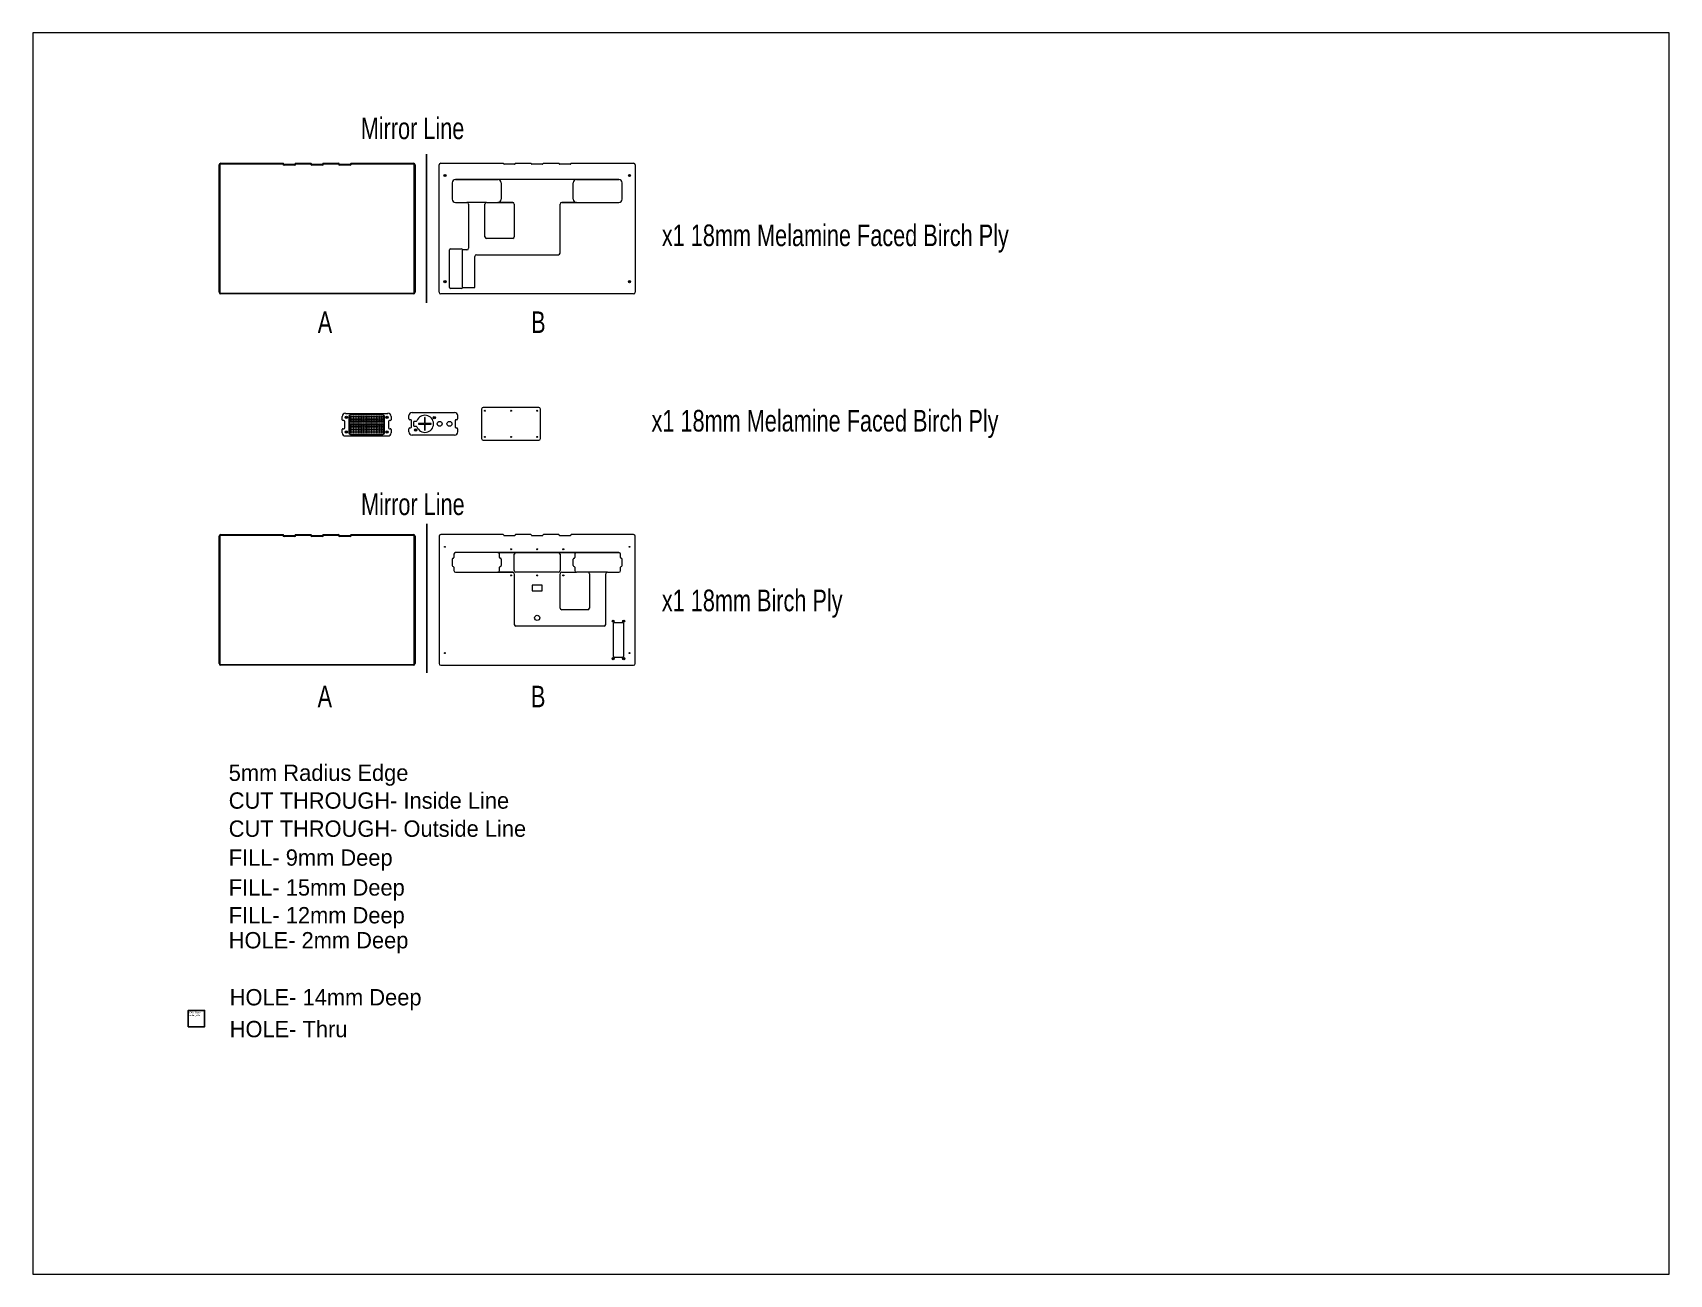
# Paper-space layout 'Layout1' of a CAD drawing. Header units: millimetres. Extents: x 26 to 231, y 20 to 176.
# The model-space entities are those that its viewports show. They can reach past a viewport. Long polylines and large blocks are cut down to what shows.
import ezdxf

# ---------------------------------------------------------------- set-up
doc = ezdxf.new("R2010")
doc.units = ezdxf.units.MM
doc.linetypes.add('CENTER', pattern=[10.16, 6.35, -1.27, 1.27, -1.27])
for name, color, linetype in [('5mm Radius Edge', 1, 'Continuous'), ('CUT THROUGH- Inside Line', 5, 'Continuous'), ('CUT THROUGH- Outside Line', 3, 'Continuous'), ('FILL- 12mm Deep', 4, 'Continuous'), ('FILL- 15mm Deep', 241, 'Continuous'), ('FILL- 9mm Deep', 50, 'Continuous'), ('HOLE 14mm Deep', 6, 'Continuous'), ('HOLE Thru', 30, 'Continuous'), ('HOLE- 2mm Deep', 54, 'Continuous')]:
    doc.layers.add(name, color=color, linetype=linetype)
doc.styles.add('SLDTEXTSTYLE0', font='TXT', dxfattribs={"width": 0.75})

msp = doc.modelspace()

# ---------------------------------------------------------------- linework, layer by layer
at = {"linetype": 'CENTER'}
for p, q in [((1560, 5460), (1560, 4549)), ((1563, 3196), (1563, 2285))]:
    msp.add_line(p, q, dxfattribs=at)
msp.add_lwpolyline([(102, 118), (202, 118), (202, 218), (102, 218)], close=True)
at = {"layer": '5mm Radius Edge', "linetype": 'Continuous', "lineweight": 15}
for p, q in [((296, 5394), (296, 4614)), ((682, 5399), (301, 5399)), ((753, 5393), (689, 5393)), ((852, 5399), (761, 5399)), ((923, 5393), (859, 5393)), ((1022, 5399), (931, 5399)), ((1093, 5393), (1029, 5393)), ((1481, 5399), (1101, 5399)), ((1486, 4614), (1486, 5394)), ((301, 4609), (1481, 4609)), ((296, 3121), (296, 2341)), ((682, 3126), (301, 3126)), ((753, 3120), (689, 3120)), ((852, 3126), (761, 3126)), ((923, 3120), (859, 3120)), ((1022, 3126), (931, 3126)), ((1093, 3120), (1029, 3120)), ((1481, 3126), (1101, 3126)), ((1486, 2341), (1486, 3121)), ((301, 2336), (1481, 2336))]:
    msp.add_line(p, q, dxfattribs=at)
for centre, radius, start, end in [((301, 5394), 5, 90, 180), ((689, 5401), 8, 194.4775, 270), ((753, 5401), 8, 270, 345.5225), ((859, 5401), 8, 194.4775, 270), ((923, 5401), 8, 270, 345.5225), ((1029, 5401), 8, 194.4775, 270), ((1093, 5401), 8, 270, 345.5225), ((1481, 5394), 5, 0, 90), ((301, 4614), 5, 180, 270), ((1481, 4614), 5, 270, 0), ((301, 3121), 5, 90, 180), ((689, 3128), 8, 194.4775, 270), ((753, 3128), 8, 270, 345.5225), ((859, 3128), 8, 194.4775, 270), ((923, 3128), 8, 270, 345.5225), ((1029, 3128), 8, 194.4775, 270), ((1093, 3128), 8, 270, 345.5225), ((1481, 3121), 5, 0, 90), ((301, 2341), 5, 180, 270), ((1481, 2341), 5, 270, 0)]:
    msp.add_arc(centre, radius, start, end, dxfattribs=at)
at = {"layer": 'CUT THROUGH- Inside Line', "linetype": 'Continuous', "lineweight": 15}
for p, q in [((1718, 5284), (1718, 5184)), ((2018, 5284), (2018, 5184)), ((2458, 5184), (2458, 5284)), ((2758, 5184), (2758, 5284)), ((1738, 5164), (1808, 5164)), ((1928, 5164), (1808, 5164)), ((1928, 5164), (1998, 5164)), ((2478, 5164), (2738, 5164)), ((1701, 4644), (1701, 4874)), ((1708, 4881), (1773, 4881)), ((1780, 4644), (1780, 4874)), ((1773, 4637), (1708, 4637)), ((1549, 3811), (1514, 3811)), ((1514, 3807), (1549, 3807)), ((1549, 3846), (1549, 3811)), ((1549, 3807), (1549, 3772)), ((1553, 3811), (1553, 3846)), ((1588, 3811), (1553, 3811)), ((1553, 3772), (1553, 3807)), ((1553, 3807), (1588, 3807)), ((1728, 3011), (1728, 2991)), ((1998, 3021), (1738, 3021)), ((2008, 2991), (2008, 3011)), ((2098, 2911), (2098, 3011)), ((2378, 3011), (2378, 2911)), ((2468, 3011), (2468, 2991)), ((2748, 2991), (2748, 3011)), ((1718, 2981), (1718, 2941)), ((1728, 2931), (1728, 2911)), ((2008, 2911), (2008, 2931)), ((2018, 2981), (2018, 2941)), ((2458, 2941), (2458, 2981)), ((2468, 2931), (2468, 2911)), ((2748, 2911), (2748, 2931)), ((2758, 2941), (2758, 2981)), ((1738, 2901), (1998, 2901)), ((2368, 2901), (2108, 2901)), ((2268, 2821), (2208, 2821)), ((2208, 2821), (2208, 2786)), ((2268, 2786), (2268, 2821)), ((2668, 2901), (2478, 2901)), ((2668, 2901), (2738, 2901)), ((2208, 2786), (2268, 2786)), ((2703, 2586), (2703, 2387)), ((2763, 2591), (2709, 2591)), ((2768, 2387), (2768, 2586)), ((2709, 2381), (2763, 2381))]:
    msp.add_line(p, q, dxfattribs=at)
at = {"layer": 'CUT THROUGH- Inside Line'}
for p, q in [((1998, 5304), (1738, 5304)), ((2478, 5304), (2738, 5304)), ((2108, 3021), (2368, 3021)), ((2478, 3021), (2738, 3021))]:
    msp.add_line(p, q, dxfattribs=at)
at = {"layer": 'CUT THROUGH- Inside Line', "linetype": 'Continuous', "lineweight": 15}
for centre, radius, start, end in [((1738, 5284), 20, 90, 180), ((1998, 5284), 20, 0, 90), ((2478, 5284), 20, 90, 180), ((2738, 5284), 20, 0, 90), ((1738, 5184), 20, 180, 270), ((1998, 5184), 20, 270, 0), ((2478, 5184), 20, 180, 270), ((2738, 5184), 20, 270, 0), ((1708, 4874), 7, 90, 180), ((1773, 4874), 7, 0, 90), ((1708, 4644), 7, 180, 270), ((1773, 4644), 7, 270, 0), ((1514, 3809), 2, 90, 270), ((1551, 3846), 2, 0, 180), ((1588, 3809), 2, 270, 90), ((1551, 3772), 2, 180, 0), ((1738, 3011), 10, 90, 180), ((1998, 3011), 10, 0, 90), ((2108, 3011), 10, 90, 180), ((2368, 3011), 10, 0, 90), ((2478, 3011), 10, 90, 180), ((2738, 3011), 10, 0, 90), ((1723, 2981), 5, 90, 180), ((1723, 2941), 5, 180, 270), ((1723, 2991), 5, 270, 0), ((1723, 2931), 5, 0, 90), ((1738, 2911), 10, 180, 270), ((1998, 2911), 10, 270, 0), ((2013, 2991), 5, 180, 270), ((2013, 2931), 5, 90, 180), ((2013, 2981), 5, 0, 90), ((2013, 2941), 5, 270, 0), ((2108, 2911), 10, 180, 270), ((2368, 2911), 10, 270, 0), ((2463, 2981), 5, 90, 180), ((2463, 2941), 5, 180, 270), ((2463, 2991), 5, 270, 0), ((2463, 2931), 5, 0, 90), ((2478, 2911), 10, 180, 270), ((2738, 2911), 10, 270, 0), ((2753, 2991), 5, 180, 270), ((2753, 2931), 5, 90, 180), ((2753, 2981), 5, 0, 90), ((2753, 2941), 5, 270, 0), ((2709, 2586), 5.25, 90, 180), ((2763, 2586), 5.25, 0, 90), ((2709, 2387), 5.25, 180, 270), ((2763, 2387), 5.25, 270, 0)]:
    msp.add_arc(centre, radius, start, end, dxfattribs=at)
at = {"layer": 'CUT THROUGH- Outside Line', "linetype": 'Continuous', "lineweight": 15}
for p, q in [((291, 4614), (291, 5394)), ((301, 5404), (683, 5404)), ((689, 5398), (753, 5398)), ((759, 5404), (853, 5404)), ((859, 5398), (923, 5398)), ((929, 5404), (1023, 5404)), ((1029, 5398), (1093, 5398)), ((1099, 5404), (1481, 5404)), ((1491, 5394), (1491, 4614)), ((1638, 4614), (1638, 5394)), ((1648, 5404), (2030, 5404)), ((2100, 5398), (2036, 5398)), ((2106, 5404), (2200, 5404)), ((2270, 5398), (2206, 5398)), ((2276, 5404), (2370, 5404)), ((2440, 5398), (2376, 5398)), ((2446, 5404), (2828, 5404)), ((2838, 5394), (2838, 4614)), ((1481, 4604), (301, 4604)), ((2828, 4604), (1648, 4604)), ((2248, 3909), (1908, 3909)), ((1045, 3834), (1045, 3854)), ((1055, 3829), (1050, 3829)), ((1060, 3784), (1060, 3824)), ((1064, 3873), (1324, 3873)), ((1329, 3824), (1329, 3784)), ((1339, 3829), (1334, 3829)), ((1344, 3854), (1344, 3834)), ((1453, 3839), (1453, 3859)), ((1463, 3834), (1458, 3834)), ((1468, 3789), (1468, 3829)), ((1472, 3878), (1732, 3878)), ((1736, 3829), (1736, 3789)), ((1746, 3834), (1741, 3834)), ((1751, 3859), (1751, 3839)), ((1898, 3899), (1898, 3719)), ((2258, 3719), (2258, 3899)), ((1045, 3754), (1045, 3774)), ((1050, 3779), (1055, 3779)), ((1324, 3734), (1064, 3734)), ((1334, 3779), (1339, 3779)), ((1344, 3774), (1344, 3754)), ((1453, 3759), (1453, 3779)), ((1458, 3784), (1463, 3784)), ((1732, 3739), (1472, 3739)), ((1741, 3784), (1746, 3784)), ((1751, 3779), (1751, 3759)), ((1908, 3709), (2248, 3709)), ((291, 2341), (291, 3121)), ((301, 3131), (683, 3131)), ((689, 3125), (753, 3125)), ((759, 3131), (853, 3131)), ((859, 3125), (923, 3125)), ((929, 3131), (1023, 3131)), ((1029, 3125), (1093, 3125)), ((1099, 3131), (1481, 3131)), ((1491, 3121), (1491, 2341)), ((1638, 3121), (1638, 2341)), ((2030, 3131), (1648, 3131)), ((2036, 3125), (2100, 3125)), ((2200, 3131), (2106, 3131)), ((2206, 3125), (2270, 3125)), ((2370, 3131), (2276, 3131)), ((2376, 3125), (2440, 3125)), ((2828, 3131), (2446, 3131)), ((2838, 2341), (2838, 3121)), ((1481, 2331), (301, 2331)), ((1648, 2331), (2828, 2331))]:
    msp.add_line(p, q, dxfattribs=at)
for centre, radius, start, end in [((301, 5394), 10, 90, 180), ((683, 5401), 3, 0, 90), ((689, 5401), 3, 180, 270), ((753, 5401), 3, 270, 0), ((759, 5401), 3, 90, 180), ((853, 5401), 3, 0, 90), ((859, 5401), 3, 180, 270), ((923, 5401), 3, 270, 0), ((929, 5401), 3, 90, 180), ((1023, 5401), 3, 0, 90), ((1029, 5401), 3, 180, 270), ((1093, 5401), 3, 270, 0), ((1099, 5401), 3, 90, 180), ((1481, 5394), 10, 0, 90), ((1648, 5394), 10, 90, 180), ((2030, 5401), 3, 0, 90), ((2036, 5401), 3, 180, 270), ((2100, 5401), 3, 270, 0), ((2106, 5401), 3, 90, 180), ((2200, 5401), 3, 0, 90), ((2206, 5401), 3, 180, 270), ((2270, 5401), 3, 270, 0), ((2276, 5401), 3, 90, 180), ((2370, 5401), 3, 0, 90), ((2376, 5401), 3, 180, 270), ((2440, 5401), 3, 270, 0), ((2446, 5401), 3, 90, 180), ((2828, 5394), 10, 0, 90), ((301, 4614), 10, 180, 270), ((1481, 4614), 10, 270, 0), ((1648, 4614), 10, 180, 270), ((2828, 4614), 10, 270, 0), ((1908, 3899), 10, 90, 180), ((2248, 3899), 10, 0, 90), ((1064, 3854), 19.4, 90, 180), ((1050, 3834), 5, 180, 270), ((1055, 3824), 5, 0, 90), ((1324, 3854), 19.4, 0, 90), ((1334, 3824), 5, 90, 180), ((1339, 3834), 5, 270, 0), ((1472, 3859), 19.4, 90, 180), ((1458, 3839), 5, 180, 270), ((1463, 3829), 5, 0, 90), ((1732, 3859), 19.4, 0, 90), ((1741, 3829), 5, 90, 180), ((1746, 3839), 5, 270, 0), ((1050, 3774), 5, 90, 180), ((1064, 3754), 19.4, 180, 270), ((1055, 3784), 5, 270, 0), ((1324, 3754), 19.4, 270, 0), ((1334, 3784), 5, 180, 270), ((1339, 3774), 5, 0, 90), ((1458, 3779), 5, 90, 180), ((1472, 3759), 19.4, 180, 270), ((1463, 3789), 5, 270, 0), ((1732, 3759), 19.4, 270, 0), ((1741, 3789), 5, 180, 270), ((1746, 3779), 5, 0, 90), ((1908, 3719), 10, 180, 270), ((2248, 3719), 10, 270, 0), ((301, 3121), 10, 90, 180), ((683, 3128), 3, 0, 90), ((689, 3128), 3, 180, 270), ((753, 3128), 3, 270, 0), ((759, 3128), 3, 90, 180), ((853, 3128), 3, 0, 90), ((859, 3128), 3, 180, 270), ((923, 3128), 3, 270, 0), ((929, 3128), 3, 90, 180), ((1023, 3128), 3, 0, 90), ((1029, 3128), 3, 180, 270), ((1093, 3128), 3, 270, 0), ((1099, 3128), 3, 90, 180), ((1481, 3121), 10, 0, 90), ((1648, 3121), 10, 90, 180), ((2030, 3128), 3, 0, 90), ((2036, 3128), 3, 180, 270), ((2100, 3128), 3, 270, 0), ((2106, 3128), 3, 90, 180), ((2200, 3128), 3, 0, 90), ((2206, 3128), 3, 180, 270), ((2270, 3128), 3, 270, 0), ((2276, 3128), 3, 90, 180), ((2370, 3128), 3, 0, 90), ((2376, 3128), 3, 180, 270), ((2440, 3128), 3, 270, 0), ((2446, 3128), 3, 90, 180), ((2828, 3121), 10, 0, 90), ((301, 2341), 10, 180, 270), ((1481, 2341), 10, 270, 0), ((1648, 2341), 10, 180, 270), ((2828, 2341), 10, 270, 0)]:
    msp.add_arc(centre, radius, start, end, dxfattribs=at)
at = {"layer": 'FILL- 12mm Deep', "linetype": 'Continuous', "lineweight": 15}
for p, q in [((1085, 3853), (1085, 3754)), ((1294, 3863), (1095, 3863)), ((1304, 3754), (1304, 3853)), ((1095, 3744), (1294, 3744))]:
    msp.add_line(p, q, dxfattribs=at)
for centre, start, end in [((1095, 3853), 90, 180), ((1294, 3853), 0, 90), ((1095, 3754), 180, 270), ((1294, 3754), 270, 0)]:
    msp.add_arc(centre, 10, start, end, dxfattribs=at)
at = {"layer": 'FILL- 15mm Deep', "linetype": 'Continuous', "lineweight": 15}
for p, q in [((1481, 3820), (1481, 3798)), ((1498, 3824), (1485, 3824)), ((1485, 3794), (1498, 3794))]:
    msp.add_line(p, q, dxfattribs=at)
for centre, radius, start, end in [((1485, 3820), 4, 90, 180), ((1498, 3828), 4, 270, 340.3494), ((1551, 3809), 52.5, 199.6506, 160.3494), ((1485, 3798), 4, 180, 270), ((1498, 3790), 4, 19.6506, 90)]:
    msp.add_arc(centre, radius, start, end, dxfattribs=at)
at = {"layer": 'FILL- 9mm Deep', "linetype": 'Continuous', "lineweight": 15}
for p, q in [((2478, 5304), (1998, 5304)), ((1818, 5154), (1818, 4884)), ((1918, 4954), (1918, 5154)), ((2098, 5154), (2098, 4954)), ((2378, 4854), (2378, 5154)), ((2088, 4944), (1928, 4944)), ((1808, 4874), (1780, 4874)), ((1856, 4644), (1856, 4834)), ((1866, 4844), (2368, 4844)), ((1780, 4644), (1856, 4644)), ((2098, 2891), (2098, 2581)), ((2378, 2681), (2378, 2891)), ((2388, 2901), (2478, 2901)), ((2558, 2891), (2558, 2681)), ((2658, 2581), (2658, 2891)), ((2548, 2671), (2388, 2671)), ((2648, 2571), (2108, 2571))]:
    msp.add_line(p, q, dxfattribs=at)
at = {"layer": 'FILL- 9mm Deep'}
for p, q in [((1998, 5164), (2088, 5164)), ((2478, 5164), (2388, 5164)), ((1998, 3021), (2108, 3021)), ((2368, 3021), (2478, 3021)), ((1998, 2901), (2088, 2901))]:
    msp.add_line(p, q, dxfattribs=at)
at = {"layer": 'FILL- 9mm Deep', "linetype": 'Continuous', "lineweight": 15}
for centre, start, end in [((1808, 5154), 0, 90), ((1928, 5154), 90, 180), ((2088, 5154), 0, 90), ((2388, 5154), 90, 180), ((1928, 4954), 180, 270), ((2088, 4954), 270, 0), ((1808, 4884), 270, 0), ((1866, 4834), 90, 180), ((2368, 4854), 270, 0), ((2088, 2891), 0, 90), ((2388, 2891), 90, 180), ((2548, 2891), 0, 90), ((2668, 2891), 90, 180), ((2388, 2681), 180, 270), ((2548, 2681), 270, 0), ((2108, 2581), 180, 270), ((2648, 2581), 270, 0)]:
    msp.add_arc(centre, 10, start, end, dxfattribs=at)
at = {"layer": 'HOLE 14mm Deep', "linetype": 'Continuous', "lineweight": 15}
for centre in [(1673, 5329), (2803, 5329), (1673, 4679), (2803, 4679), (1070, 3848), (1319, 3848), (1608, 3846), (1070, 3759), (1319, 3759), (1494, 3772), (2703, 2601), (2768, 2601), (2703, 2371), (2768, 2371)]:
    msp.add_circle(centre, 4.5, dxfattribs=at)
at = {"layer": 'HOLE Thru', "linetype": 'Continuous', "lineweight": 15}
for centre, radius in [((1094, 3854), 2.5), ((1094, 3844), 2.5), ((1094, 3834), 2.5), ((1094, 3824), 2.5), ((1094, 3814), 2.5), ((1094, 3804), 2.5), ((1104, 3854), 2.5), ((1104, 3844), 2.5), ((1104, 3834), 2.5), ((1104, 3824), 2.5), ((1104, 3814), 2.5), ((1104, 3804), 2.5), ((1114, 3854), 2.5), ((1114, 3844), 2.5), ((1114, 3834), 2.5), ((1114, 3824), 2.5), ((1114, 3814), 2.5), ((1114, 3804), 2.5), ((1124, 3854), 2.5), ((1124, 3844), 2.5), ((1124, 3834), 2.5), ((1124, 3824), 2.5), ((1124, 3814), 2.5), ((1124, 3804), 2.5), ((1134, 3854), 2.5), ((1134, 3844), 2.5), ((1134, 3834), 2.5), ((1134, 3824), 2.5), ((1134, 3814), 2.5), ((1134, 3804), 2.5), ((1144, 3854), 2.5), ((1144, 3844), 2.5), ((1144, 3834), 2.5), ((1144, 3824), 2.5), ((1144, 3814), 2.5), ((1144, 3804), 2.5), ((1154, 3854), 2.5), ((1154, 3844), 2.5), ((1154, 3834), 2.5), ((1154, 3824), 2.5), ((1154, 3814), 2.5), ((1154, 3804), 2.5), ((1164, 3854), 2.5), ((1164, 3844), 2.5), ((1164, 3834), 2.5), ((1164, 3824), 2.5), ((1164, 3814), 2.5), ((1164, 3804), 2.5), ((1174, 3854), 2.5), ((1174, 3844), 2.5), ((1174, 3834), 2.5), ((1174, 3824), 2.5), ((1174, 3814), 2.5), ((1174, 3804), 2.5), ((1184, 3854), 2.5), ((1184, 3844), 2.5), ((1184, 3834), 2.5), ((1184, 3824), 2.5), ((1184, 3814), 2.5), ((1184, 3804), 2.5), ((1194, 3854), 2.5), ((1194, 3844), 2.5), ((1194, 3834), 2.5), ((1194, 3824), 2.5), ((1194, 3814), 2.5), ((1194, 3804), 2.5), ((1204, 3854), 2.5), ((1204, 3844), 2.5), ((1204, 3834), 2.5), ((1204, 3824), 2.5), ((1204, 3814), 2.5), ((1204, 3804), 2.5), ((1214, 3854), 2.5), ((1214, 3844), 2.5), ((1214, 3834), 2.5), ((1214, 3824), 2.5), ((1214, 3814), 2.5), ((1214, 3804), 2.5), ((1224, 3854), 2.5), ((1224, 3844), 2.5), ((1224, 3834), 2.5), ((1224, 3824), 2.5), ((1224, 3814), 2.5), ((1224, 3804), 2.5), ((1234, 3854), 2.5), ((1234, 3844), 2.5), ((1234, 3834), 2.5), ((1234, 3824), 2.5), ((1234, 3814), 2.5), ((1234, 3804), 2.5), ((1244, 3854), 2.5), ((1244, 3844), 2.5), ((1244, 3834), 2.5), ((1244, 3824), 2.5), ((1244, 3814), 2.5), ((1244, 3804), 2.5), ((1254, 3854), 2.5), ((1254, 3844), 2.5), ((1254, 3834), 2.5), ((1254, 3824), 2.5), ((1254, 3814), 2.5), ((1254, 3804), 2.5), ((1264, 3854), 2.5), ((1264, 3844), 2.5), ((1264, 3834), 2.5), ((1264, 3824), 2.5), ((1264, 3814), 2.5), ((1264, 3804), 2.5), ((1274, 3854), 2.5), ((1274, 3844), 2.5), ((1274, 3834), 2.5), ((1274, 3824), 2.5), ((1274, 3814), 2.5), ((1274, 3804), 2.5), ((1284, 3854), 2.5), ((1284, 3844), 2.5), ((1284, 3834), 2.5), ((1284, 3824), 2.5), ((1284, 3814), 2.5), ((1284, 3804), 2.5), ((1294, 3854), 2.5), ((1294, 3844), 2.5), ((1294, 3834), 2.5), ((1294, 3824), 2.5), ((1294, 3814), 2.5), ((1294, 3804), 2.5), ((1641, 3809), 15), ((1701, 3809), 15), ((1918, 3889), 3), ((2078, 3889), 3), ((2238, 3889), 3), ((1094, 3794), 2.5), ((1094, 3784), 2.5), ((1094, 3774), 2.5), ((1094, 3764), 2.5), ((1094, 3754), 2.5), ((1104, 3794), 2.5), ((1104, 3784), 2.5), ((1104, 3774), 2.5), ((1104, 3764), 2.5), ((1104, 3754), 2.5), ((1114, 3794), 2.5), ((1114, 3784), 2.5), ((1114, 3774), 2.5), ((1114, 3764), 2.5), ((1114, 3754), 2.5), ((1124, 3794), 2.5), ((1124, 3784), 2.5), ((1124, 3774), 2.5), ((1124, 3764), 2.5), ((1124, 3754), 2.5), ((1134, 3794), 2.5), ((1134, 3784), 2.5), ((1134, 3774), 2.5), ((1134, 3764), 2.5), ((1134, 3754), 2.5), ((1144, 3794), 2.5), ((1144, 3784), 2.5), ((1144, 3774), 2.5), ((1144, 3764), 2.5), ((1144, 3754), 2.5), ((1154, 3794), 2.5), ((1154, 3784), 2.5), ((1154, 3774), 2.5), ((1154, 3764), 2.5), ((1154, 3754), 2.5), ((1164, 3794), 2.5), ((1164, 3784), 2.5), ((1164, 3774), 2.5), ((1164, 3764), 2.5), ((1164, 3754), 2.5), ((1174, 3794), 2.5), ((1174, 3784), 2.5), ((1174, 3774), 2.5), ((1174, 3764), 2.5), ((1174, 3754), 2.5), ((1184, 3794), 2.5), ((1184, 3784), 2.5), ((1184, 3774), 2.5), ((1184, 3764), 2.5), ((1184, 3754), 2.5), ((1194, 3794), 2.5), ((1194, 3784), 2.5), ((1194, 3774), 2.5), ((1194, 3764), 2.5), ((1194, 3754), 2.5), ((1204, 3794), 2.5), ((1204, 3784), 2.5), ((1204, 3774), 2.5), ((1204, 3764), 2.5), ((1204, 3754), 2.5), ((1214, 3794), 2.5), ((1214, 3784), 2.5), ((1214, 3774), 2.5), ((1214, 3764), 2.5), ((1214, 3754), 2.5), ((1224, 3794), 2.5), ((1224, 3784), 2.5), ((1224, 3774), 2.5), ((1224, 3764), 2.5), ((1224, 3754), 2.5), ((1234, 3794), 2.5), ((1234, 3784), 2.5), ((1234, 3774), 2.5), ((1234, 3764), 2.5), ((1234, 3754), 2.5), ((1244, 3794), 2.5), ((1244, 3784), 2.5), ((1244, 3774), 2.5), ((1244, 3764), 2.5), ((1244, 3754), 2.5), ((1254, 3794), 2.5), ((1254, 3784), 2.5), ((1254, 3774), 2.5), ((1254, 3764), 2.5), ((1254, 3754), 2.5), ((1264, 3794), 2.5), ((1264, 3784), 2.5), ((1264, 3774), 2.5), ((1264, 3764), 2.5), ((1264, 3754), 2.5), ((1274, 3794), 2.5), ((1274, 3784), 2.5), ((1274, 3774), 2.5), ((1274, 3764), 2.5), ((1274, 3754), 2.5), ((1284, 3794), 2.5), ((1284, 3784), 2.5), ((1284, 3774), 2.5), ((1284, 3764), 2.5), ((1284, 3754), 2.5), ((1294, 3794), 2.5), ((1294, 3784), 2.5), ((1294, 3774), 2.5), ((1294, 3764), 2.5), ((1294, 3754), 2.5), ((1918, 3729), 3), ((2078, 3729), 3), ((2238, 3729), 3), ((1673, 3056), 3), ((2078, 3041), 3), ((2238, 3041), 3), ((2398, 3041), 3), ((2803, 3056), 3), ((2078, 2881), 3), ((2238, 2881), 3), ((2398, 2881), 3), ((2238, 2621), 16), ((1673, 2406), 3), ((2803, 2406), 3)]:
    msp.add_circle(centre, radius, dxfattribs=at)
at = {"layer": 'HOLE- 2mm Deep', "linetype": 'Continuous', "lineweight": 15}
for centre in [(1673, 5329), (2803, 5329), (1673, 4679), (2803, 4679), (1070, 3848), (1319, 3848), (1608, 3846), (1070, 3759), (1319, 3759), (1494, 3772), (2703, 2601), (2768, 2601), (2703, 2371), (2768, 2371)]:
    msp.add_circle(centre, 7, dxfattribs=at)

# ---------------------------------------------------------------- texts
at = {"linetype": 'Continuous', "lineweight": 0, "attachment_point": 1, "style": 'SLDTEXTSTYLE0'}
for s, insert, char_height in [('Mirror Line', (1158, 5684), 132.29), ('x1 18mm Melamine Faced Birch Ply', (3001, 5029), 132.29), ('A', (895, 4497), 132), ('B', (2201, 4497), 132), ('x1 18mm Melamine Faced Birch Ply', (2938, 3894), 132.29), ('Mirror Line', (1160, 3383), 132.29), ('x1 18mm Birch Ply', (3001, 2794), 132.29), ('A', (894, 2206), 132), ('B', (2200, 2206), 132)]:
    msp.add_mtext(s, dxfattribs=dict(at, insert=insert, char_height=char_height))
at = {"insert": (106, 210), "char_height": 10, "attachment_point": 1}
msp.add_mtext_dynamic_manual_height_columns('100x100mm scale guide', width=95.83, gutter_width=17.5, heights=[80.1], dxfattribs=at)
at = {"layer": '5mm Radius Edge', "insert": (350, 1723), "char_height": 100, "attachment_point": 1}
msp.add_mtext_dynamic_manual_height_columns('5mm Radius Edge', width=2861.73, gutter_width=17.5, heights=[0], dxfattribs=at)
at = {"layer": 'CUT THROUGH- Inside Line', "insert": (350, 1553), "char_height": 100, "attachment_point": 1}
msp.add_mtext_dynamic_manual_height_columns('CUT THROUGH- Inside Line', width=2861.73, gutter_width=17.5, heights=[0], dxfattribs=at)
at = {"layer": 'CUT THROUGH- Outside Line', "insert": (350, 1381), "char_height": 100, "attachment_point": 1}
msp.add_mtext_dynamic_manual_height_columns('CUT THROUGH- Outside Line', width=2861.73, gutter_width=17.5, heights=[0], dxfattribs=at)
at = {"layer": 'FILL- 12mm Deep', "insert": (350, 851), "char_height": 100, "attachment_point": 1}
msp.add_mtext_dynamic_manual_height_columns('FILL- 12mm Deep', width=2861.73, gutter_width=17.5, heights=[0], dxfattribs=at)
at = {"layer": 'FILL- 15mm Deep', "insert": (350, 1021), "char_height": 100, "attachment_point": 1}
msp.add_mtext_dynamic_manual_height_columns('FILL- 15mm Deep', width=2861.73, gutter_width=17.5, heights=[0], dxfattribs=at)
at = {"layer": 'FILL- 9mm Deep', "insert": (350, 1204), "char_height": 100, "attachment_point": 1}
msp.add_mtext_dynamic_manual_height_columns('FILL- 9mm Deep', width=2861.73, gutter_width=17.5, heights=[0], dxfattribs=at)
at = {"layer": 'HOLE 14mm Deep', "insert": (356, 349), "char_height": 100, "attachment_point": 1}
msp.add_mtext_dynamic_manual_height_columns('HOLE- 14mm Deep', width=2861.73, gutter_width=17.5, heights=[0], dxfattribs=at)
at = {"layer": 'HOLE Thru', "insert": (356, 154), "char_height": 100, "attachment_point": 1}
msp.add_mtext_dynamic_manual_height_columns('HOLE- Thru', width=2861.73, gutter_width=17.5, heights=[0], dxfattribs=at)
at = {"layer": 'HOLE- 2mm Deep', "insert": (350, 698), "char_height": 100, "attachment_point": 1}
msp.add_mtext_dynamic_manual_height_columns('HOLE- 2mm Deep', width=2861.73, gutter_width=17.5, heights=[0], dxfattribs=at)

psp = doc.layouts.get("Layout1")

# ---------------------------------------------------------------- viewports
at = {"layer": 'FILL- 12mm Deep'}
psp.add_viewport(center=(128.5, 97.5), size=(205.6, 156), view_center_point=(4158.64, 2403.05), view_height=7599.7709, dxfattribs=at)

doc.saveas('drawing.dxf')
